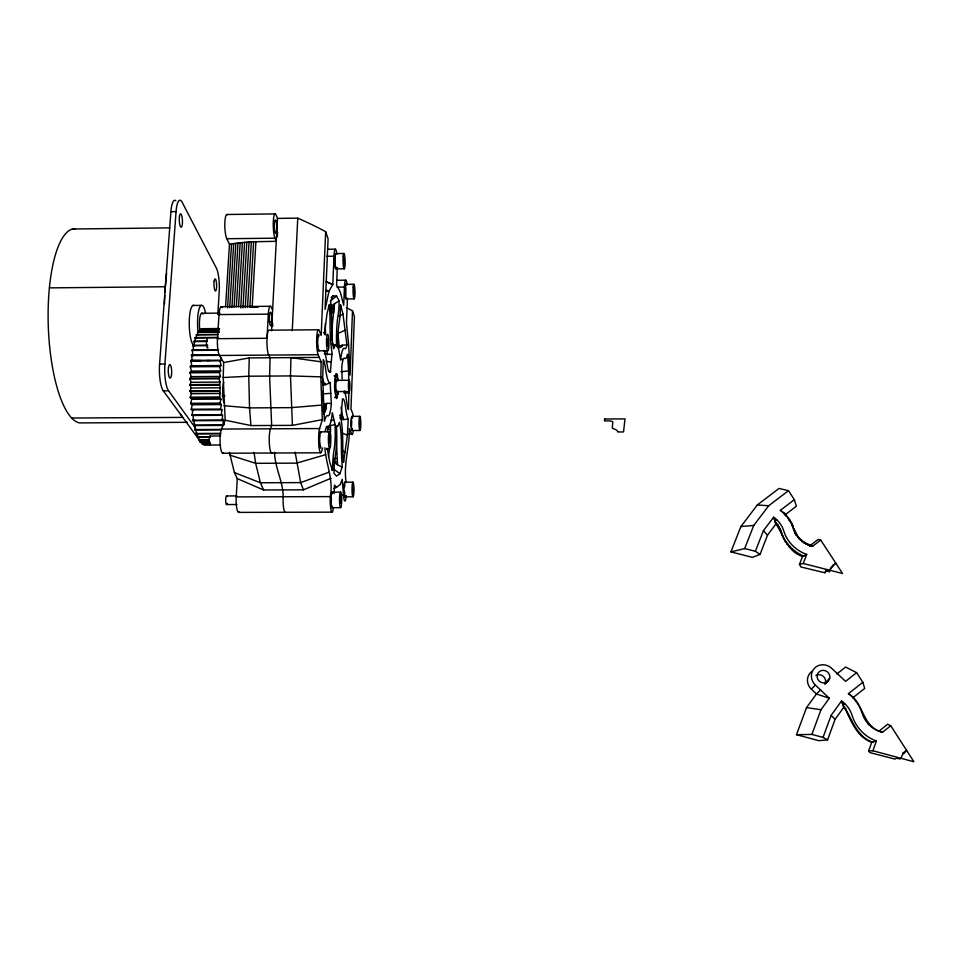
<?xml version="1.0" encoding="UTF-8"?>
<svg xmlns="http://www.w3.org/2000/svg" width="962" height="962" viewBox="0 0 962 962"><rect width="100%" height="100%" fill="white"/><g stroke="black" fill="none" stroke-linecap="round" stroke-linejoin="round"><path stroke-width="1.44" d="M325.156 431.265L325.36 430.327A26.647 4.028 89.6 0 1 327.405 426.274L328.282 426.467A37.013 5.556 89.3 0 0 332.143 414.682L332.359 412.818L335.041 424.446L330.435 425.649L330.435 437.999M331.866 339.766L332.407 323.869L334.523 303.727L339.153 300.89L336.592 296.08L333.153 295.839L331.096 297.511M197.535 334.992L197.703 332.143L219.276 331.962M193.506 414.947L192.953 420.731L222.126 420.574L222.631 414.778L221.236 414.718L221.969 409.812L220.575 409.054L221.416 404.581L220.021 403.138L220.983 399.122L219.661 397.667C220.298 390.897 220.19 384.896 219.24 378.15L220.502 376.431L219.384 372.619L220.707 370.899L219.673 366.582L221.044 365.548L220.106 360.798L221.5 360.449L221.007 357.672M220.43 382.094L191.125 382.299L189.839 379.016L191.21 376.635L220.502 376.431M331.577 469.552L332.455 470.358L332.467 469.612A35.678 5.159 89.8 0 1 333.706 452.332L334.283 448.412A26.022 3.86 89.5 0 0 335.137 426.972L335.041 424.446M339.153 300.89L339.129 302.405A25.878 3.716 88.8 0 1 338.287 313.84L337.746 317.316A34.921 4.918 89.1 0 0 336.508 343.145L336.556 345.538L332.563 344.841M348.929 390.175L348.472 409.572A24.254 3.319 89.3 0 1 346.849 403.162L346.308 399.23A34.608 4.87 89.5 0 0 344.408 390.933M322.595 447.943L321.609 451.358A12.819 1.996 89.6 0 1 318.879 445.851A12.819 1.996 89.6 0 1 319.625 428.547L322.294 419.66L320.827 376.851L321.152 361.832L318.133 354.713A12.951 2.008 89 0 1 316.702 337.902A12.951 2.008 89 0 1 319.192 330.603L321.164 335.485L325.673 231.686A139.105 50.914 29.2 0 0 297.763 218.158L277.477 218.398L271.512 330.796M220.779 433.754L196.2 433.886L196.128 430.868M319.264 357.395L249.266 357.924L248.749 376.214L249.531 407.9L250.938 425.577L292.412 425.36L322.294 419.66M223.509 452.946A12.783 2.79 89.5 0 1 220.214 444.781A12.783 2.79 89.5 0 1 221.44 429.064L225.192 420.19L223.208 377.525L223.665 362.554L219.468 355.471A12.915 2.814 88.7 0 1 217.484 338.684L219.011 314.586A12.867 2.778 88.5 0 1 222.487 307.612M346.332 307.636A123.978 42.124 28.1 0 1 352.489 310.846L350.084 375.06L348.665 345.105L346.476 323.028L347.402 299.158M337.89 391.245L337.782 394.119L336.279 396.067L335.173 387.878L335.582 377.741L337.085 375.901L334.091 375.926M334.151 493.602L334.487 485.113L336.58 487.289L340.332 484.391L342.195 479.292L343.47 495.129A11.544 1.611 89.8 0 0 344.877 501.046A11.544 1.611 89.8 0 0 346.272 495.418M336.652 280.267L345.574 280.183A11.532 1.575 88.8 0 0 344.432 287.073L343.711 305.351L340.332 292.183L336.592 284.98L337.301 267.628M191.21 376.635L189.995 372.823L191.438 371.104L220.707 370.899M333.297 508.621A12.229 1.816 89.9 0 1 331.108 510.461A12.229 1.816 89.9 0 1 330.267 496.608C333.67 479.822 325.998 464.369 324.867 447.799M327.874 249.254L335.221 249.17A12.109 1.732 88.6 0 0 333.97 256.205L332.804 284.524L328.992 291.173L325.06 309.499L328.09 238.841L325.673 231.686M221.128 429.858L195.021 429.99L195.178 424.867M292.256 330.615L297.763 218.158M272.583 326.611L272.739 323.617M277.333 236.712L277.573 232.215M272.619 310.029L271.284 307.167A12.891 2.381 88.7 0 0 268.314 314.153L267.015 338.275L217.484 338.684M239.31 512A12.193 2.537 90 0 1 236.856 508.754A12.193 2.537 90 0 1 236.219 496.897L237.277 478.607L234.415 472.595L229.389 452.368M247.523 307.467L251.335 241.811L276.262 241.306L274.964 238.179A12.759 2.285 88.1 0 1 273.328 221.128A12.759 2.285 88.1 0 1 276.19 215.175L277.705 218.963M249.831 307.347L253.619 241.666M252.164 307.227L255.904 241.534M351.611 421.26L351.611 425.204M238.54 306.674L242.376 242.58L251.335 241.811M240.692 307.96L244.588 242.352M242.953 307.792L246.825 242.159M245.238 307.624L249.074 241.979M347.402 435.137L348.244 418.963A33.898 4.63 89.3 0 1 345.959 410.065L345.418 406.12A24.699 3.475 89.5 0 0 342.484 399.002L340.969 417.797A35.45 5.123 89.6 0 1 342.773 443.073L342.797 448.448A24.555 3.415 89.6 0 0 343.434 461.171L343.566 462.421L347.402 435.137L342.304 433.165M231.926 307.359L235.834 243.326L242.376 242.58M234.103 307.106L237.987 243.049M236.315 306.89L240.175 242.809M225.577 306.686L229.473 244.216L226.816 238.72A12.734 2.658 87.8 0 1 224.831 223.256A12.734 2.658 87.8 0 1 227.561 214.706M227.597 307.876L231.553 243.903L235.834 243.326M229.75 307.612L233.694 243.602M217.773 314.61L219.192 292.232A18.41 4.028 88.2 0 0 216.402 268.17L182.179 202.345A20.346 4.834 87.4 0 0 176.07 211.616L164.899 364.033A20.707 5.183 88.7 0 0 168.566 390.812L195.611 428.21M324.11 350.324A38.071 5.844 89.3 0 1 326.383 359.728L327.008 364.141A26.263 3.896 89.1 0 0 330.363 372.234L332.034 352.898A35.919 5.183 89 0 1 330.05 325.685L330.026 320.009A26.924 4.04 88.9 0 0 329.317 306.144L329.172 304.726L326.936 314.093L324.447 334.608M191.438 371.104L190.32 366.799L190.993 365.8L221.044 365.548M194.348 419.564L193.939 425.589L223.028 425.432L223.4 419.408L222.126 420.574M200.421 441.51L163.299 390.849A20.707 5.255 88.7 0 1 159.584 364.081L170.911 211.688A20.334 4.894 87.4 0 1 175.818 200.685M330.615 314.261L331.517 305.856L330.399 303.86M224.17 424.711L224.266 423.641L223.028 425.432M331.361 403.643L331.156 405.772A26.419 3.968 89.3 0 1 328.174 415.897L327.296 415.668A37.241 5.628 89.6 0 0 324.422 421.212L322.667 377.922L323.316 359.62A27.237 4.185 89.3 0 1 325.312 367.087L325.95 371.464A36.797 5.459 89.1 0 0 330.17 382.852L331.361 403.643C326.575 402.381 321.933 404.064 322.787 409.439L325.805 409.427L326.599 403.475M191.799 365.764L190.849 360.413L201.058 360.594M328.487 456.625L329.882 445.671M344.384 487.397L344.877 485.425M338.167 393.169L336.58 398.617C333.922 390.764 334.079 381.481 336.111 373.46L337.061 374.062L338.167 380.603M192.292 360.666L191.474 354.966L219.276 354.762M221.32 415.295L192.087 415.464L192.785 409.992L191.27 409.235L192.196 404.749L221.416 404.581M192.917 355.88L192.244 349.915L218.53 349.711M346.945 344.877L346.789 345.659A24.784 3.427 89 0 1 345.057 348.713L344.312 348.268A34.392 4.798 89.3 0 0 340.849 358.357L340.656 360.101L338.011 345.538A24.928 3.511 89.1 0 1 338.84 324.879L339.382 321.38A36.171 5.195 88.8 0 0 340.536 305.459L340.56 304.75L342.953 313.973L346.945 344.877L342.268 345.166L338.889 346.609L341.702 346.597L342.268 345.166M193.506 350.408L193.134 345.298L207.696 345.178M323.617 414.261L325.805 409.427M192.196 404.749L190.68 403.306L191.715 399.302L220.983 399.122M210.137 442.075L200.12 442.123L200.553 440.307M820.706 540.031L812.734 546.163L810.088 545.081L809.607 546.007L818.085 539.49L820.706 540.031L842.544 573.496L803.222 563.479L799.47 564.441L800.985 567.015L824.975 572.775L826.286 570.911L829.292 571.681L831.336 567.436L835.689 562.986L830.386 568.758L829.292 571.681M194.384 346.356L194.132 341.161L207.215 341.065M191.715 399.302L190.248 397.186L191.378 393.698L220.659 393.506M195.226 340.596L195.238 337.578L218.41 337.385M191.378 393.698L189.959 390.933L191.185 387.999L220.478 387.806M876.394 741.005L871.74 742.315L868.674 750.877L872.907 750.769L876.394 741.005L874.061 740.091A37.326 34.933 39.5 0 1 853.294 718.734L851.394 713.359A26.744 25.313 41.1 0 0 844.66 703.535L841.509 700.997L831.108 715.379L823.051 737.409L827.597 739.862L835.1 719.299L843.794 707.262L841.509 700.997M820.55 689.97L816.449 693.987L806.529 707.611L796.488 734.679L811.904 734.415L820.995 709.716L829.316 698.256L815.343 685.052A12.338 11.676 36.7 0 1 814.501 668.217A12.338 11.676 36.7 0 1 831.589 668.241L845.574 681.361L856.637 672.654L862.842 682.311L864.694 688.431L852.825 697.787M210.425 437.157L197.45 437.217L197.968 435.834M829.737 678.294L824.951 683.982L829.737 678.294A6.53 6.181 36.7 0 0 823.712 670.358A6.53 6.181 36.7 0 0 817.123 677.188A6.53 6.181 36.7 0 0 825.444 682.743L829.184 679.809M339.923 473.701L342.28 466.606A34.319 4.774 89.6 0 1 341.39 448.725L341.366 443.278A25.301 3.656 89.6 0 0 339.802 423.701L339.49 422.27L338.095 425.697L336.616 426.443L336.664 428.824A36.448 5.411 89.5 0 1 335.413 455.483L334.848 459.367A25.529 3.692 89.8 0 0 334.054 469.42L333.946 473.256L336.58 476.118L339.923 473.701L333.561 468.999M824.975 572.775L825.889 570.37M799.47 564.441L802.512 556.445L806.697 554.352L804.46 553.511A35.329 33.141 23.4 0 1 784.715 533.706L782.96 528.703A25.325 24.002 21.7 0 0 776.599 519.576L773.592 517.231L763.407 530.699L755.386 551.286L760.04 554.389L767.508 535.173L776.021 523.881L773.592 517.231M803.222 563.479L806.697 554.352M333.525 465.548L334.572 462.878L334.295 458.573L337.169 458.561L337.59 464.887L342.352 467.183M788.491 490.692L779.052 488.443L757.322 504.954L740.896 526.551L730.928 551.887L744.684 548.568L753.739 525.468L768.686 505.759L788.491 490.692L794.347 499.663L796.368 506.192L784.836 514.995L783.621 512.674L780.326 510.353L794.347 499.663M196.344 337.506L196.428 334.56L218.085 334.379M191.185 387.999L189.827 384.632L191.125 382.299M196.2 433.886L196.753 432.744M335.053 345.755L333.598 348.761L333.273 347.186A25.637 3.704 89 0 1 331.601 326.25L331.577 320.574A37.626 5.652 88.9 0 0 330.603 301.298L333.153 295.839M338.263 348.617L339.61 346.777L341.702 346.597M774.939 521.825L776.599 519.576M802.512 556.445C787.385 551.575 783.585 535.726 776.106 523.965L776.478 523.232L774.783 521.56M777.452 525.577L777.825 524.855L776.478 523.232M778.655 527.296L777.825 524.855M785.774 515.933L786.158 515.187L783.826 512.866M779.689 529.112L779.028 526.575M345.839 287.602L345.839 295.394M780.555 531L780.074 528.391M781.336 533.213L780.94 530.278M786.158 515.187L790.139 520.37L789.742 521.103L788.503 519.324M782.31 535.978L781.721 532.491M791.762 523.196L792.724 526.863L793.121 526.13L790.139 520.37M783.657 538.936L782.683 535.257M785.269 541.774L784.03 538.227M793.71 529.629L793.121 526.13M787.144 544.48L787.541 543.783L785.653 541.077M794.901 531.156L794.504 531.866L796.404 535.581L796.813 534.86L794.107 528.908M795.37 533.766L795.766 533.044M789.261 547.017L789.658 546.332L787.541 543.783M797.606 537.301L798.015 536.592L796.813 534.86M791.606 549.374L792.003 548.689L789.658 546.332M798.965 538.924L799.374 538.215L798.015 536.592M800.468 540.428L800.877 539.73L799.374 538.215M794.155 551.539L794.564 550.853L792.003 548.689M802.104 541.81L802.512 541.101L800.877 539.73M796.897 553.463L797.306 552.777L794.564 550.853M803.847 543.037L804.268 542.34L802.512 541.101M805.711 544.119L806.132 543.422L810.088 545.081M799.795 555.158L800.216 554.473L803.955 556.216M807.647 545.033L808.08 544.336M195.021 429.99L195.599 429.112M774.182 519.143L774.855 518.121M195.021 424.278L193.939 425.589M341.883 359.716L342.316 359.079M904.064 752.5L902.813 753.186L906.637 750.444L902.164 755.182L901.057 758.309L899.819 758.982L896.692 758.152L894.973 759.102L869.913 752.609L868.674 750.877M832.238 566.257L833.188 564.922M842.051 702.813L842.844 701.959M829.316 698.256L816.449 693.987L811.327 689.153L815.343 685.052M826.13 683.2L828.234 681.12M844.66 703.535L842.76 705.362M194.083 419.925L192.953 420.731M872.907 750.769L913.9 761.748L890.752 725.733L882.563 732.25C862.12 727.801 864.225 702.861 848.412 693.674L862.842 682.311M843.794 707.262L844.395 706.926C852.392 719.925 856.793 737.181 873.376 742.448M871.74 742.315C856.986 736.904 851.526 721.873 845.309 709.078L845.814 708.657M879.196 730.988L887.685 724.242L890.752 725.733M330.327 301.034L336.592 296.08M344.877 483.393L344.131 486.339A6.109 0.854 89.8 0 0 344.047 487.806M836.844 673.953L845.634 667.063L856.637 672.654M334.295 307.792L331.385 307.816L332.515 307.648L331.517 305.856L334.523 303.727M869.961 724.747L869.395 725.144L867.82 723.52M200.385 329.196L218.951 329.04M339.201 316.221L342.953 313.973M330.567 431.565L327.597 431.589L327.525 427.044L330.435 425.649M193.242 415.187L192.087 415.464M345.49 330.014L337.902 333.501L339.177 345.995L341.979 346.019M333.934 488.468L336.58 487.289M237.277 478.607L263.6 489.971L303.439 489.838L331 478.27M760.04 554.389L752.416 557.371L730.928 551.887M335.714 426.623L338.095 425.697M322.631 384.535L325.829 384.511L330.543 382.696M328.956 472.222L300.661 482.611L260.401 482.756L234.415 472.595M331.048 420.562L333.598 419.757M325.649 454.689L296.512 463.143L255.639 463.311L229.822 455.122M811.591 545.502L809.667 545.779M223.665 362.554L249.266 357.924M348.34 419.095L343.278 419.588L340.56 418.903L339.959 417.003L342.773 416.991L343.662 419.672M201.779 328.679L218.254 328.547M229.473 244.216L231.553 243.903M340.909 371.813L348.581 370.851L347.559 354.172A34.644 4.798 89 0 1 345.166 358.537L344.408 358.129A24.543 3.427 89.3 0 0 341.763 367.075L342.135 378.968M827.597 739.862L818.878 740.692L796.488 734.679M321.392 405.122L291.185 407.647L249.531 407.9L223.954 405.699M740.896 526.551L753.739 525.468M326.479 404.786L323.497 404.954L322.811 393.903L330.748 393.326M223.208 377.525L248.749 376.214L290.488 375.926L320.827 376.851M204.317 444.781L210.269 444.757M324.374 353.836L332.323 354.545M170.911 211.688L176.07 211.616M226.852 214.502L274.988 213.913M72.499 229.016L169.781 227.874M226.816 238.72L274.964 238.179M323.641 384.547L325.829 384.511M335.389 253.571L343.819 253.487M326.587 256.289L333.97 256.205M335.966 268.879L344.372 268.783M345.719 284.367L353.763 284.283M49.375 287.878L165.332 286.748M336.953 287.145L344.432 287.073M346.248 298.917L354.281 298.845M192.857 305.471L201.106 305.387M221.032 306.722L270.045 306.277M334.415 305.928L331.517 305.952L332.515 307.648M250.577 307.359L257.972 307.287M331.241 309.572L334.151 309.548M331.06 311.207L333.97 311.183M201.563 313.287L220.021 313.119M330.868 312.71L333.778 312.686M219.011 314.586L268.314 314.153M268.915 321.669L271.873 321.645M219.589 328.667L203.174 328.812M204.413 329.461L219.288 329.341M214.971 329.485L219.432 329.449M219.095 330.182L199.026 330.351L199.483 332.287M318.675 329.774L269.384 330.182A12.927 2.417 88.8 0 0 266.943 339.923A12.927 2.417 88.8 0 0 268.723 355.098L270.081 357.768L269.6 376.07L271.657 425.469L270.454 428.799A12.795 2.393 89.5 0 0 269.408 444.54A12.795 2.393 89.5 0 0 272.246 452.729M197.559 332.371L219.156 332.191M323.46 332.636L325.469 332.611L325.577 334.908M196.308 334.848L217.965 334.668M195.118 337.927L218.302 337.746M194.023 341.582L207.107 341.474M193.037 345.767L207.6 345.647M336.772 346.801L340.079 346.753M192.16 350.433L218.446 350.228M318.662 350.805L327.717 350.745A8.225 1.227 89 0 0 328.776 339.225A8.225 1.227 89 0 0 326.635 337.71A8.225 1.227 89 0 0 327.717 350.745M324.026 351.539L327.032 351.527L327.513 354.641M325.36 354.1L327.417 354.088M191.402 355.531L219.216 355.327M219.468 355.471L318.133 354.713M190.849 360.413L220.166 360.185M206.902 360.558L209.824 360.534M190.789 361.015L220.106 360.798M159.584 364.081L164.899 364.033M190.368 366.161L219.721 365.945M190.32 366.799L219.673 366.582M190.031 372.174L219.408 371.957M189.995 372.823L219.384 372.619M334.56 375.613L337.506 375.589M189.851 378.355L219.24 378.15M189.839 379.016L219.24 378.812M337.217 380.339L349.17 380.267M321.561 382.251L323.593 382.239L325.709 384.535M189.827 384.632L219.228 384.439M322.619 384.03L324.639 384.018M189.827 385.305L219.228 385.113M323.16 384.439L325.18 384.427M163.299 390.849L168.566 390.812M189.959 390.933L219.348 390.74M189.983 391.606L219.372 391.414M337.217 391.582L349.17 391.51A5.64 0.77 89.3 0 0 349.843 383.465A5.64 0.77 89.3 0 0 348.497 382.684A5.64 0.77 89.3 0 0 349.17 391.51M222.15 395.923L224.964 395.899M190.248 397.186L219.613 397.005M190.284 397.847L219.661 397.667M334.56 397.426L337.506 397.402M190.68 403.306L220.021 403.138M190.741 403.956L220.082 403.775M323.256 406.493L326.274 406.469M323.028 408.044L326.046 408.02M191.27 409.235L220.575 409.054M191.342 409.848L221.969 409.812M322.51 410.69L325.529 410.666M323.232 411.748L325.24 411.736M192.003 414.875L221.236 414.718M339.55 415.307L342.364 415.295L342.773 416.991M71.669 418.025L182.756 417.4A97.571 23.148 88.4 0 1 180.76 414.285M352.08 416.366L359.908 416.318M340.392 418.434L343.193 418.422M192.857 420.19L222.03 420.021M187.374 422.318L79.521 422.907A97.246 29.798 87.9 0 1 48.184 322.547A97.246 29.798 87.9 0 1 75.108 228.715M193.819 425.096L222.931 424.939M330.495 427.212L327.525 427.044M221.44 429.064L319.625 428.547M194.901 429.545L221.019 429.413M327.585 429.401L330.543 429.389M352.08 430.519L359.908 430.471A7.095 0.926 89.5 0 0 360.702 420.202A7.095 0.926 89.5 0 0 359.103 419.516A7.095 0.926 89.5 0 0 359.908 430.471M320.623 431.866L329.617 431.818M196.068 433.489L220.659 433.369M348.737 434.066L351.683 434.042A11.159 1.503 89.5 0 0 353.138 431.746M210.173 436.039L220.623 435.978M197.306 434.247L197.318 436.892L210.293 436.82M198.557 437.085L198.629 439.706L208.682 439.658M208.826 439.923L198.629 439.706M199.843 439.345L199.976 441.931L208.574 441.883M210.365 443.47L201.359 443.518L210.522 443.602M210.245 444.432L202.766 444.468L210.389 444.504M210.149 445.045L220.599 444.985M326.443 449.074L329.413 449.062M222.787 453.246L320.611 452.801M334.475 461.676L337.349 461.664M334.572 462.878L337.578 464.646M344.877 482.166L352.982 482.142M332.022 492.159L340.608 492.135M340.512 495.141L343.47 495.129M226.599 495.947L237.001 495.911M236.219 496.897L330.267 496.608M344.877 496.837L352.994 496.813A7.335 0.986 89.8 0 0 353.836 485.894A7.335 0.986 89.8 0 0 352.128 485.726A7.335 0.986 89.8 0 0 352.994 496.813M226.587 504.545L236.989 504.521M332.022 507.695L340.608 507.671A7.768 1.106 89.9 0 0 341.558 496.067A7.768 1.106 89.9 0 0 339.634 495.983A7.768 1.106 89.9 0 0 340.608 507.671M238.66 512.397L332.022 512.157M343.855 392.881L348.978 393.145M326.142 290.969L328.992 291.173L326.298 290.115M757.322 504.954L768.686 505.759M326.046 290.764L328.992 291.173M321.152 361.832L290.933 357.611L290.488 375.926L292.412 425.36M806.529 707.611L820.995 709.716M326.13 361.171L331.361 362.265M225.192 420.19L250.938 425.577M744.684 548.568L755.386 551.286M811.904 734.415L823.051 737.409M812.734 546.163L810.293 545.478A25.228 23.665 23.4 0 1 794.035 530.567L792.255 525.541A35.402 33.55 21.7 0 0 780.916 510.774L780.326 510.353M882.563 732.25L880.014 731.517A26.647 24.94 39.5 0 1 862.926 715.427L861.014 710.028A37.386 35.378 41.1 0 0 849.037 694.119L848.412 693.674M328.403 371.116L330.748 371.849M191.474 354.966L192.64 355.567M331.902 343.927L336.556 345.538M325.902 281.625L332.804 284.524L326.25 281.674M341.702 450.336L345.502 452.356M804.268 542.34L806.132 543.422M797.306 552.777L800.216 554.473M192.244 349.915L192.869 350.408M842.616 705.11L844.395 706.926M831.108 715.379L835.1 719.299M332.275 493.71L331.782 493.65A6.469 0.962 89.9 0 0 331.541 494.276M326.467 426.515L328.331 428.379M344.877 493.578L344.384 491.474M763.407 530.699L767.508 535.173M843.878 707.347L845.309 709.078M193.134 345.298L193.747 346.067M194.132 341.161L194.733 342.207M335.437 267.075L335.918 267.604A6.409 0.914 88.6 0 0 336.135 267.22M263.6 489.971L260.401 482.756L255.639 463.311L254.04 452.368M195.238 337.578L195.815 338.877M351.683 434.042L349.386 428.607C349.699 446.741 343.23 464.442 346.152 482.479M303.439 489.838L300.661 482.611L295.13 452.188M323.593 382.239L322.09 377.308M352.489 310.846L354.401 316.486L350.962 409.163L352.465 412.878A11.159 1.503 89.5 0 1 353.138 416.077M332.455 470.358L329.822 462.433L327.164 448.22M345.767 297.27L345.382 295.31A6.109 0.842 88.8 0 1 345.166 289.237A6.109 0.842 88.8 0 1 345.767 285.582M342.364 415.295L341.065 407.227M335.209 266.197L335.017 264.983A6.409 0.914 88.6 0 1 335.221 255.231M274.567 452.272C274.747 467.664 283.273 481.806 283.165 496.753A12.205 2.177 89.9 0 0 285.269 512.277M337.085 375.901L337.626 379.99M336.243 431.253L337.169 458.561M325.469 332.611L325.3 323.533M322.763 391.233L322.811 393.903M348.581 370.851L348.797 382.732M199.795 330.243A12.253 2.802 88.4 0 1 200.024 316.823A12.253 2.802 88.4 0 1 203.018 314.105M164.49 303.968A97.571 23.148 88.4 0 1 164.815 295.19M164.971 292.328A97.571 23.148 88.4 0 1 166.642 273.256M193.999 345.526A20.178 4.714 88.4 0 1 189.237 323.004A20.178 4.714 88.4 0 1 194.083 305.483M198.028 332.155A20.178 4.618 88.4 0 1 199.543 307.672A20.178 4.618 88.4 0 1 205.543 313.131M346.705 297.498A7.323 0.998 88.8 0 1 345.406 296.981A7.323 0.998 88.8 0 1 345.057 287.614A7.323 0.998 88.8 0 1 346.248 284.932M352.561 429.773A7.095 0.962 89.5 0 1 351.334 427.669A7.095 0.962 89.5 0 1 351.334 418.554A7.095 0.962 89.5 0 1 352.561 417.532M345.394 495.899A7.335 1.022 89.8 0 1 343.855 490.331A7.335 1.022 89.8 0 1 345.142 482.455M335.245 263.732A4.269 0.613 88.6 0 1 335.245 257.756M336.459 267.46A7.696 1.094 88.6 0 1 335.041 266.727A7.696 1.094 88.6 0 1 334.668 256.878A7.696 1.094 88.6 0 1 335.966 254.233M208.008 347.691A4.557 1.034 88.6 0 1 206.493 344.204A4.557 1.034 88.6 0 1 207.503 338.997M318.999 350.757A8.225 1.275 89 0 1 317.376 341.714A8.225 1.275 89 0 1 318.999 334.992M227.248 503.318A4.305 0.926 90 0 1 225.986 503.511A4.305 0.926 90 0 1 225.842 497.739A4.305 0.926 90 0 1 227.068 496.548M331.409 500.998A4.317 0.637 89.9 0 1 331.409 498.761M332.323 507.443A7.768 1.154 89.9 0 1 330.88 498.833A7.768 1.154 89.9 0 1 332.599 493.265M210.413 444.937A4.509 1.022 89.5 0 1 209.139 440.319A4.509 1.022 89.5 0 1 210.437 436.243M320.947 447.943A8.141 1.263 89.6 0 1 319.348 439.598A8.141 1.263 89.6 0 1 320.947 432.251M332.275 506.192A6.469 0.962 89.9 0 1 331.541 505.507M331.349 504.473A6.469 0.962 89.9 0 1 331.349 495.286M344.877 495.61A6.109 0.854 89.8 0 1 344.047 490.981M352.477 428.715A5.904 0.794 89.5 0 1 351.298 424.627L351.515 419.011A5.904 0.794 89.5 0 1 352.284 417.845M320.887 446.621A6.782 1.058 89.6 0 1 320.093 445.707M319.865 444.564A6.782 1.058 89.6 0 1 319.877 434.956M320.346 433.357A6.782 1.058 89.6 0 1 320.623 433.225M318.939 349.41A6.854 1.07 89 0 1 318.386 349.026M317.905 346.921A6.854 1.07 89 0 1 317.905 337.265M318.133 336.339A6.854 1.07 89 0 1 318.951 336.267M335.221 249.17A12.109 1.732 88.6 0 1 336.904 254.221M345.562 280.183A11.532 1.575 88.8 0 1 347.102 284.788M337.109 391.318A5.916 0.854 89.3 0 1 336.027 389.382A5.916 0.854 89.3 0 1 336.027 381.794A5.916 0.854 89.3 0 1 337.109 381.12M224.218 403.066A12.001 2.585 89.1 0 1 222.679 392.845A12.001 2.585 89.1 0 1 223.749 382.215M811.327 689.153A12.145 11.496 37.1 0 1 812.048 671.248M815.92 675.48A6.433 6.085 37.1 0 1 825.504 682.491M604.629 418.999L604.485 420.899L609.114 420.887A4.209 1.335 -0.9 0 1 612.782 422.065L612.313 427.789A5.772 1.804 -1 0 0 612.902 428.463L615.56 429.545A14.033 4.353 -0.8 0 1 617.688 431.962L623.544 431.938L625.023 418.891L604.629 418.999M353.415 490.367L353.102 492.64L352.874 486.303L353.415 490.367M360.305 424.386L360.016 426.479L359.8 420.31L360.305 424.386M341.077 500.829L340.74 503.246L340.476 496.56L341.077 500.829M330.134 441.065L329.75 443.494L329.473 436.411L330.134 441.065M354.437 292.857L354.136 294.805L353.908 288.335L354.437 292.857M343.963 257.744L344.216 264.538L343.963 257.744M327.573 338.949L327.862 346.176L327.573 338.949M214.153 281.241A6.049 1.323 88.2 0 0 215.308 290.969A6.049 1.323 88.2 0 0 216.474 282.744A6.049 1.323 88.2 0 0 214.153 281.241M179.461 216.234A6.686 1.587 87.4 0 0 180.844 227.128A6.686 1.587 87.4 0 0 182.263 218.35A6.686 1.587 87.4 0 0 179.461 216.234M168.494 367.412A6.806 1.708 88.7 0 0 169.961 378.102A6.806 1.708 88.7 0 0 171.452 368.458A6.806 1.708 88.7 0 0 168.494 367.412M353.174 287.061A7.323 0.962 88.9 0 0 354.028 298.821A7.323 0.962 88.9 0 0 354.858 288.816A7.323 0.962 88.9 0 0 353.174 287.061M343.157 256.289A7.696 1.058 88.7 0 0 344.095 268.735A7.696 1.058 88.7 0 0 345.009 258.393A7.696 1.058 88.7 0 0 343.157 256.289M328.547 435.57A8.141 1.215 89.6 0 0 329.605 448.088A8.141 1.215 89.6 0 0 330.663 436.195A8.141 1.215 89.6 0 0 328.547 435.57M269.54 314.959A6.818 1.263 88.7 0 0 270.647 325.829A6.818 1.263 88.7 0 0 271.753 316.402A6.818 1.263 88.7 0 0 269.54 314.959M274.507 222.282A6.758 1.215 88.1 0 0 275.577 233.285A6.758 1.215 88.1 0 0 276.635 224.374A6.758 1.215 88.1 0 0 274.507 222.282"/></g></svg>
